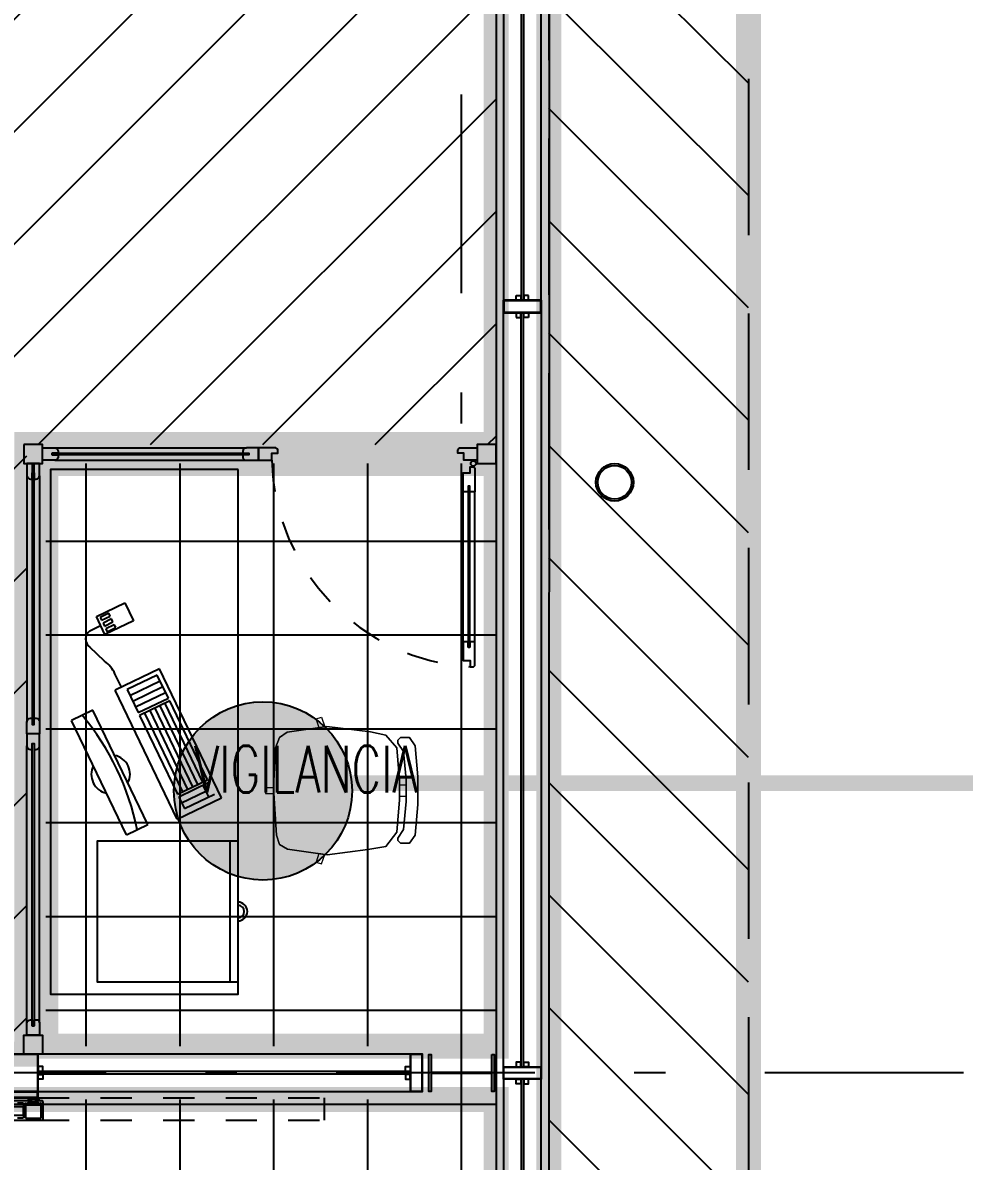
# Model space of a CAD drawing. Header units: millimetres. Extents: x -77 to 207, y -160 to 187.
# Drawn here: x -1.403 to 1.607, y 4.617 to 8.257 of the extents above; entities that cross this region are included whole.
import ezdxf
from ezdxf.enums import TextEntityAlignment as Align
from ezdxf.xclip import XClip

# ---------------------------------------------------------------- set-up
doc = ezdxf.new("R2010")
doc.units = ezdxf.units.MM
doc.header["$LTSCALE"] = 0.1
for name, pattern in [('X REF - ANELO INST bind$0$X REF - ANELO EXT$0$DASHED', [0.75, 0.5, -0.25]), ('X REF - ANELO INST bind$0$X REF - ANELO$0$DASHDOT2', [12.7, 6.35, -3.175, 0, -3.175]), ('X REF - ANELO INST bind$0$X REF - ANELO$0$DASHED', [0.75, 0.5, -0.25]), ('X REF - ANELO INST bind$0$X REF - ANELO$0$DASHED2', [0.375, 0.25, -0.125])]:
    doc.linetypes.add(name, pattern=pattern)
for name, color, linetype in [('C01 Foil blanco', 30, 'Continuous'), ('C02 PRY comun', 191, 'Continuous'), ('C03 PRY comun+papel kraft', 192, 'Continuous'), ('C08 CH trapezoidal', 148, 'Continuous'), ('X REF - ANELO INST bind$0$X REF - ANELO EXT$0$MET-COLUMNA METALICA', 7, 'Continuous'), ('X REF - ANELO INST bind$0$X REF - ANELO EXT$0$PROY-MEDIASOMBRA', 8, 'X REF - ANELO INST bind$0$X REF - ANELO EXT$0$DASHED'), ('X REF - ANELO INST bind$0$X REF - ANELO$0$A-VISTAS', 8, 'Continuous'), ('X REF - ANELO INST bind$0$X REF - ANELO$0$C-ALUMINIO', 8, 'Continuous'), ('X REF - ANELO INST bind$0$X REF - ANELO$0$C-METALICA', 8, 'Continuous'), ('X REF - ANELO INST bind$0$X REF - ANELO$0$E-MOBILIARIO', 8, 'Continuous'), ('X REF - ANELO INST bind$0$X REF - ANELO$0$MET-COLUMNA METALICA', 7, 'Continuous'), ('X REF - ANELO INST bind$0$X REF - ANELO$0$MET-EJE CABRIADAS', 8, 'X REF - ANELO INST bind$0$X REF - ANELO$0$DASHDOT2'), ('X REF - ANELO INST bind$0$X REF - ANELO$0$PROY', 8, 'X REF - ANELO INST bind$0$X REF - ANELO$0$DASHED'), ('X REF - ANELO INST bind$0$X REF - ANELO$0$R-NOMBRE LOCAL', 7, 'Continuous')]:
    doc.layers.add(name, color=color, linetype=linetype)
doc.styles.add('X REF - ANELO INST bind$0$X REF - ANELO$0$VAUX', font='romans.shx', dxfattribs={"width": 0.85})
pattern_1 = [(0, (0, 0), (0, 0.3), []), (90, (0, 0), (-0.3, 2e-17), [])]

# ---------------------------------------------------------------- blocks, each defined once
blk = doc.blocks.new('X REF - ANELO INST bind$0$X REF - ANELO$0$COL MET 20')
at = {"layer": 'X REF - ANELO INST bind$0$X REF - ANELO$0$MET-COLUMNA METALICA'}
blk.add_hatch(color=256, dxfattribs=at).paths.add_polyline_path([(-0.0971, -0.0036, -0.414214), (-0.0935, 0), (0.0935, 0, -0.414214), (0.0971, -0.0036), (0.0971, -0.0568), (0.1045, -0.0568), (0.1045, 0.0615), (0.0971, 0.0615), (0.0971, 0.0083, -0.414214), (0.0935, 0.0047), (-0.0935, 0.0047, -0.414214), (-0.0971, 0.0083), (-0.0971, 0.0615), (-0.1045, 0.0615), (-0.1045, -0.0568), (-0.0971, -0.0568)])
blk.add_lwpolyline([(-0.0971, -0.0568), (-0.1045, -0.0568), (-0.1045, 0.0615), (-0.0971, 0.0615), (-0.0971, 0.0083, 0.414214), (-0.0935, 0.0047), (0.0935, 0.0047, 0.414214), (0.0971, 0.0083), (0.0971, 0.0615), (0.1045, 0.0615), (0.1045, -0.0568), (0.0971, -0.0568), (0.0971, -0.0036, 0.414214), (0.0935, 0), (-0.0935, 0, 0.414214), (-0.0971, -0.0036)], format="xyb", close=True, dxfattribs=at)
blk = doc.blocks.new('X REF - ANELO INST bind$0$X REF - ANELO$0$Puerta Automatica')
at = {"layer": 'X REF - ANELO INST bind$0$X REF - ANELO$0$C-ALUMINIO', "color": 8, "linetype": 'X REF - ANELO INST bind$0$X REF - ANELO$0$DASHED2'}
for p, q in [((-1, 0.12, 0.0004), (-1.9162, 0.12, 0.0004)), ((-1.9162, 0.049, 0.0004), (-1.9162, 0.12, 0.0004)), ((-1, 0.049, 0.0004), (-1.9162, 0.049, 0.0004))]:
    blk.add_line(p, q, dxfattribs=at)
at = {"layer": 'X REF - ANELO INST bind$0$X REF - ANELO$0$C-ALUMINIO'}
for p, q in [((-1.0165, 0.1083, 0.0004), (-1.0145, 0.1103, 0.0004)), ((-1.0145, 0.1103, 0.0004), (-0.9963, 0.1103, 0.0004)), ((-0.9853, 0.1058, 0.0004), (-1.0056, 0.1143, 0.0004)), ((-1.0056, 0.1143, 0.0004), (-0.966, 0.1143, 0.0004)), ((-0.966, 0.1143, 0.0004), (-0.9853, 0.1058, 0.0004)), ((-0.9743, 0.1103, 0.0004), (-0.9, 0.1103, 0.0004)), ((-1.0165, 0.051, 0.0004), (-1.0165, 0.1083, 0.0004)), ((-1.0105, 0.1033, 0.0004), (-1.0095, 0.1043, 0.0004)), ((-1.0105, 0.056, 0.0004), (-1.0105, 0.1033, 0.0004)), ((-1.0095, 0.1043, 0.0004), (-1.0093, 0.1043, 0.0004)), ((-1.0093, 0.1043, 0.0004), (-1.0083, 0.1033, 0.0004)), ((-1.0083, 0.1033, 0.0004), (-1.0083, 0.0993, 0.0004)), ((-1.0053, 0.0963, 0.0004), (-0.9653, 0.0963, 0.0004)), ((-1.0006, 0.1058, 0.0004), (-0.97, 0.1058, 0.0004)), ((-1.0006, 0.1028, 0.0004), (-1.0006, 0.1058, 0.0004)), ((-0.97, 0.1028, 0.0004), (-1.0006, 0.1028, 0.0004)), ((-0.9963, 0.1063, 0.0004), (-1.0003, 0.1063, 0.0004)), ((-1.0003, 0.1023, 0.0004), (-0.9873, 0.1023, 0.0004)), ((-0.9873, 0.1023, 0.0004), (-0.9853, 0.1003, 0.0004)), ((-0.9853, 0.1003, 0.0004), (-0.9833, 0.1023, 0.0004)), ((-0.9833, 0.1023, 0.0004), (-0.9703, 0.1023, 0.0004)), ((-0.9703, 0.1063, 0.0004), (-0.9743, 0.1063, 0.0004)), ((-0.97, 0.1058, 0.0004), (-0.97, 0.1028, 0.0004)), ((-0.9623, 0.1033, 0.0004), (-0.9613, 0.1043, 0.0004)), ((-0.9623, 0.0993, 0.0004), (-0.9623, 0.1033, 0.0004)), ((-0.9613, 0.1043, 0.0004), (-0.961, 0.1043, 0.0004)), ((-0.961, 0.1043, 0.0004), (-0.96, 0.1033, 0.0004)), ((-0.96, 0.1033, 0.0004), (-0.96, 0.056, 0.0004)), ((-0.952, 0.1043, 0.0004), (-0.954, 0.1023, 0.0004)), ((-0.954, 0.1023, 0.0004), (-0.954, 0.057, 0.0004)), ((-0.9524, 0.0929, 0.0004), (-0.9527, 0.0929, 0.0004)), ((-0.9527, 0.0929, 0.0004), (-0.9527, 0.0637, 0.0004)), ((-0.8927, 0.0929, 0.0004), (-0.9524, 0.0929, 0.0004)), ((-0.934, 0.1043, 0.0004), (-0.952, 0.1043, 0.0004)), ((-1.0145, 0.049, 0.0004), (-1.0165, 0.051, 0.0004)), ((-0.9, 0.049, 0.0004), (-1.0145, 0.049, 0.0004)), ((-1.0095, 0.055, 0.0004), (-1.0105, 0.056, 0.0004)), ((-0.961, 0.055, 0.0004), (-1.0095, 0.055, 0.0004)), ((-0.96, 0.056, 0.0004), (-0.961, 0.055, 0.0004)), ((-0.954, 0.057, 0.0004), (-0.952, 0.055, 0.0004)), ((-0.9527, 0.0637, 0.0004), (-0.9524, 0.0637, 0.0004)), ((-0.9524, 0.0637, 0.0004), (-0.8927, 0.0637, 0.0004)), ((-0.952, 0.055, 0.0004), (-0.934, 0.055, 0.0004))]:
    blk.add_line(p, q, dxfattribs=at)
at = {"layer": 'X REF - ANELO INST bind$0$X REF - ANELO$0$C-ALUMINIO', "extrusion": (0, 0, -1)}
for centre, start, end in [((0.9963, 0.1083, -0.0004), 90, 270), ((0.9743, 0.1083, -0.0004), 269.9942, 90.0058)]:
    blk.add_arc(centre, 0.002, start, end, dxfattribs=at)
at = {"layer": 'X REF - ANELO INST bind$0$X REF - ANELO$0$C-ALUMINIO'}
for centre, radius, start, end in [((-0.9893, 0.116, 0.0004), 0.004, 0, 90), ((-1.0053, 0.0993, 0.0004), 0.003, 180, 270), ((-1.0003, 0.1043, 0.0004), 0.002, 90, 270), ((-0.9703, 0.1043, 0.0004), 0.002, 270, 90), ((-0.9653, 0.0993, 0.0004), 0.003, 270, 0)]:
    blk.add_arc(centre, radius, start, end, dxfattribs=at)
at = {"layer": 'X REF - ANELO INST bind$0$X REF - ANELO$0$C-METALICA'}
for p, q in [((-1, 0.14, 0.0004), (-0.8967, 0.14, 0.0004)), ((-1, 0.12, 0.0004), (-1, 0.14, 0.0004)), ((-0.8947, 0.12, 0.0004), (-1, 0.12, 0.0004)), ((-0.998, 0.138, 0.0004), (-0.8967, 0.138, 0.0004)), ((-0.998, 0.122, 0.0004), (-0.998, 0.138, 0.0004)), ((-0.8967, 0.122, 0.0004), (-0.998, 0.122, 0.0004))]:
    blk.add_line(p, q, dxfattribs=at)
at = {"layer": 'X REF - ANELO INST bind$0$X REF - ANELO$0$C-METALICA', "elevation": 0.0004}
for points in [[(-1, 0.26), (-0.9, 0.26), (-0.9, 0.14), (-1, 0.14)], [(-0.999, 0.259), (-0.901, 0.259), (-0.901, 0.141), (-0.999, 0.141)]]:
    blk.add_lwpolyline(points, close=True, dxfattribs=at)
blk = doc.blocks.new('X REF - ANELO INST bind$0$X REF - ANELO$0$SILLA ADM')
at = {"layer": 'X REF - ANELO INST bind$0$X REF - ANELO$0$E-MOBILIARIO', "linetype": 'Continuous', "lineweight": 9, "extrusion": (2.03692e-18, 1.74357e-05, -1)}
for p, q in [((-0.1944, 0.6706, 0.0011), (-0.221, 0.6527, 0.0011)), ((-0.221, 0.6527, 0.0011), (-0.1944, 0.6706, 0.0011)), ((-0.0956, 0.6796, 0.0011), (-0.1944, 0.6706, 0.0011)), ((-0.1944, 0.6706, 0.0011), (-0.0956, 0.6796, 0.0011)), ((-0.0066, 0.6796, 0.0011), (-0.0956, 0.6796, 0.0011)), ((-0.0956, 0.6796, 0.0011), (-0.0066, 0.6796, 0.0011)), ((0.0913, 0.6706, 0.0011), (-0.0066, 0.6796, 0.0011)), ((-0.0066, 0.6796, 0.0011), (0.0913, 0.6706, 0.0011)), ((0.1171, 0.6527, 0.0011), (0.0913, 0.6706, 0.0011)), ((0.0913, 0.6706, 0.0011), (0.1171, 0.6527, 0.0011)), ((-0.221, 0.6527, 0.0011), (-0.2211, 0.6239, 0.0011)), ((-0.2211, 0.6239, 0.0011), (-0.221, 0.6527, 0.0011)), ((-0.2211, 0.6239, 0.0011), (-0.2122, 0.6149, 0.0011)), ((-0.2122, 0.6149, 0.0011), (-0.2211, 0.6239, 0.0011)), ((-0.2033, 0.6149, 0.0011), (-0.1766, 0.6329, 0.0011)), ((-0.1766, 0.6329, 0.0011), (-0.2033, 0.6149, 0.0011)), ((-0.0823, 0.6203, 0.0011), (-0.1881, 0.6122, 0.0011)), ((-0.1881, 0.6122, 0.0011), (-0.0823, 0.6203, 0.0011)), ((-0.1766, 0.6329, 0.0011), (-0.0867, 0.6419, 0.0011)), ((-0.0867, 0.6419, 0.0011), (-0.1766, 0.6329, 0.0011)), ((-0.0867, 0.6419, 0.0011), (-0.0164, 0.6419, 0.0011)), ((-0.0164, 0.6419, 0.0011), (-0.0867, 0.6419, 0.0011)), ((-0.0217, 0.6203, 0.0011), (-0.0823, 0.6203, 0.0011)), ((-0.0823, 0.6203, 0.0011), (-0.0217, 0.6203, 0.0011)), ((-0.0692, 0.642, 0.0011), (-0.0692, 0.6207, 0.0011)), ((-0.0335, 0.6419, 0.0011), (-0.0692, 0.642, 0.0011)), ((-0.0692, 0.6207, 0.0011), (-0.0335, 0.6206, 0.0011)), ((-0.0335, 0.6206, 0.0011), (-0.0335, 0.6419, 0.0011)), ((0.0815, 0.6122, 0.0011), (-0.0217, 0.6203, 0.0011)), ((-0.0217, 0.6203, 0.0011), (0.0815, 0.6122, 0.0011)), ((-0.0164, 0.6419, 0.0011), (0.0726, 0.6329, 0.0011)), ((0.0726, 0.6329, 0.0011), (-0.0164, 0.6419, 0.0011)), ((0.0726, 0.6329, 0.0011), (0.1002, 0.6149, 0.0011)), ((0.1002, 0.6149, 0.0011), (0.0726, 0.6329, 0.0011)), ((0.1082, 0.6149, 0.0011), (0.1171, 0.6239, 0.0011)), ((0.1171, 0.6239, 0.0011), (0.1082, 0.6149, 0.0011)), ((0.1171, 0.6239, 0.0011), (0.1171, 0.6527, 0.0011)), ((0.1171, 0.6527, 0.0011), (0.1171, 0.6239, 0.0011)), ((-0.1881, 0.6122, 0.0011), (-0.2291, 0.5763, 0.0011)), ((-0.2291, 0.5763, 0.0011), (-0.1881, 0.6122, 0.0011)), ((-0.2122, 0.6149, 0.0011), (-0.2033, 0.6149, 0.0011)), ((-0.2033, 0.6149, 0.0011), (-0.2122, 0.6149, 0.0011)), ((0.1269, 0.5772, 0.0011), (0.0815, 0.6122, 0.0011)), ((0.0815, 0.6122, 0.0011), (0.1269, 0.5772, 0.0011)), ((0.1002, 0.6149, 0.0011), (0.1082, 0.6149, 0.0011)), ((0.1082, 0.6149, 0.0011), (0.1002, 0.6149, 0.0011)), ((-0.2291, 0.5763, 0.0011), (-0.2397, 0.5278, 0.0011)), ((-0.2397, 0.5278, 0.0011), (-0.2291, 0.5763, 0.0011)), ((0.1366, 0.5197, 0.0011), (0.1269, 0.5772, 0.0011)), ((0.1269, 0.5772, 0.0011), (0.1366, 0.5197, 0.0011)), ((-0.2397, 0.5278, 0.0011), (-0.2558, 0.3883, 0.0011)), ((-0.2558, 0.3883, 0.0011), (-0.2397, 0.5278, 0.0011)), ((0.1536, 0.3892, 0.0011), (0.1366, 0.5197, 0.0011)), ((0.1366, 0.5197, 0.0011), (0.1536, 0.3892, 0.0011)), ((-0.2861, 0.3712, 0.0011), (-0.255, 0.3813, 0.0011)), ((-0.2805, 0.3541, 0.0011), (-0.2861, 0.3712, 0.0011)), ((-0.2558, 0.3883, 0.0011), (-0.238, 0.2616, 0.0011)), ((-0.238, 0.2616, 0.0011), (-0.2558, 0.3883, 0.0011)), ((-0.255, 0.3813, 0.0011), (-0.2525, 0.3633, 0.0011)), ((0.1357, 0.2625, 0.0011), (0.1536, 0.3892, 0.0011)), ((0.1536, 0.3892, 0.0011), (0.1357, 0.2625, 0.0011)), ((0.1525, 0.3813, 0.0011), (0.15, 0.3631, 0.0011)), ((0.1833, 0.3711, 0.0011), (0.1525, 0.3813, 0.0011)), ((0.1777, 0.3541, 0.0011), (0.1833, 0.3711, 0.0011)), ((-0.2525, 0.3633, 0.0011), (-0.2805, 0.3541, 0.0011)), ((0.15, 0.3631, 0.0011), (0.1777, 0.3541, 0.0011)), ((-0.238, 0.2616, 0.0011), (-0.2211, 0.2364, 0.0011)), ((-0.2211, 0.2364, 0.0011), (-0.238, 0.2616, 0.0011)), ((0.1206, 0.2364, 0.0011), (0.1357, 0.2625, 0.0011)), ((0.1357, 0.2625, 0.0011), (0.1206, 0.2364, 0.0011)), ((-0.2211, 0.2364, 0.0011), (-0.1881, 0.2239, 0.0011)), ((-0.1881, 0.2239, 0.0011), (-0.2211, 0.2364, 0.0011)), ((-0.1881, 0.2239, 0.0011), (-0.0603, 0.218, 0.0011)), ((-0.0603, 0.218, 0.0011), (-0.1881, 0.2239, 0.0011)), ((-0.0603, 0.218, 0.0011), (0.0913, 0.2275, 0.0011)), ((0.0913, 0.2275, 0.0011), (-0.0603, 0.218, 0.0011)), ((0.0913, 0.2275, 0.0011), (0.1206, 0.2364, 0.0011)), ((0.1206, 0.2364, 0.0011), (0.0913, 0.2275, 0.0011)), ((-0.0425, 0.2184, 0.0011), (-0.0603, 0.218, 0.0011)), ((-0.0603, 0.218, 0.0011), (-0.0603, 0.1926, 0.0011)), ((-0.0603, 0.1926, 0.0011), (-0.0425, 0.1926, 0.0011)), ((-0.0425, 0.1926, 0.0011), (-0.0425, 0.2184, 0.0011))]:
    blk.add_line(p, q, dxfattribs=at)
blk = doc.blocks.new('X REF - ANELO INST bind$0$X REF - ANELO$0$comp')
at = {"layer": 'X REF - ANELO INST bind$0$X REF - ANELO$0$E-MOBILIARIO'}
for p, q in [((-375.9094, 423.7424), (-375.5431, 423.9184)), ((-375.5101, 423.8497), (-375.5431, 423.9184)), ((-375.8764, 423.6737), (-375.5101, 423.8497)), ((-375.3539, 423.8126), (-375.3091, 423.8599)), ((-375.2688, 423.8113), (-375.2115, 423.8388)), ((-375.2566, 423.8594), (-375.2401, 423.825)), ((-375.214, 423.8263), (-375.2231, 423.8219)), ((-375.2008, 423.7989), (-375.214, 423.8263)), ((-375.2115, 423.8388), (-375.1675, 423.7472)), ((-375.2247, 423.7197), (-375.2688, 423.8113)), ((-375.2506, 423.8087), (-375.2598, 423.8043)), ((-375.2598, 423.8043), (-375.2466, 423.7769)), ((-375.2374, 423.7813), (-375.2506, 423.8087)), ((-375.2323, 423.8175), (-375.2415, 423.8131)), ((-375.2415, 423.8131), (-375.2283, 423.7857)), ((-375.2191, 423.7901), (-375.2323, 423.8175)), ((-375.2283, 423.7857), (-375.2191, 423.7901)), ((-375.2231, 423.8219), (-375.2099, 423.7945)), ((-375.2099, 423.7945), (-375.2008, 423.7989)), ((-375.8588, 423.5806), (-375.4467, 423.7787)), ((-375.3784, 423.6367), (-375.4467, 423.7787)), ((-375.437, 423.7586), (-375.3942, 423.7792)), ((-375.2466, 423.7769), (-375.2374, 423.7813)), ((-375.9094, 423.7424), (-375.8764, 423.6737)), ((-375.445, 423.74), (-375.5183, 423.7048)), ((-375.4816, 423.7224), (-375.4354, 423.6262)), ((-375.4633, 423.7312), (-375.4171, 423.635)), ((-375.3988, 423.6438), (-375.445, 423.74)), ((-375.1675, 423.7472), (-375.2247, 423.7197)), ((-375.5274, 423.7004), (-375.7792, 423.5794)), ((-375.5197, 423.6844), (-375.7715, 423.5633)), ((-375.4812, 423.6042), (-375.5274, 423.7004)), ((-375.5183, 423.7048), (-375.472, 423.6086)), ((-375.4999, 423.7136), (-375.4537, 423.6174)), ((-375.512, 423.6683), (-375.7638, 423.5473)), ((-375.5043, 423.6523), (-375.7561, 423.5313)), ((-375.472, 423.6086), (-375.3988, 423.6438)), ((-375.7905, 423.4387), (-375.3784, 423.6367)), ((-375.4966, 423.6363), (-375.7484, 423.5153)), ((-375.4889, 423.6203), (-375.7407, 423.4992)), ((-375.8588, 423.5806), (-375.7905, 423.4387)), ((-375.7884, 423.575), (-375.825, 423.5573)), ((-375.7422, 423.4788), (-375.7884, 423.575)), ((-375.7792, 423.5794), (-375.733, 423.4832)), ((-375.733, 423.4832), (-375.4812, 423.6042)), ((-375.825, 423.5573), (-375.7788, 423.4612)), ((-375.8067, 423.5662), (-375.7693, 423.4883)), ((-375.7876, 423.4795), (-375.751, 423.4971))]:
    blk.add_line(p, q, dxfattribs=at)
for centre, radius, start, end in [((-376.0564, 424.5172), 0.8255, 281.4184, 309.9184), ((-375.283, 423.8408), 0.0323, 35.1957, 143.7409), ((-375.7156, 423.793), 0.0619, 63.8992, 167.4376), ((-375.441, 423.8765), 0.1079, 295.6684, 323.7409), ((-375.7156, 423.793), 0.0619, 243.383, 347.9539)]:
    blk.add_arc(centre, radius, start, end, dxfattribs=at)
blk = doc.blocks.new('X REF - ANELO INST bind$0$X REF - ANELO EXT')
at = {"layer": 'X REF - ANELO INST bind$0$X REF - ANELO EXT$0$MET-COLUMNA METALICA'}
for radius in [0.06, 0.054]:
    blk.add_circle((0.4894, 6.7879), radius, dxfattribs=at)
at = {"layer": 'X REF - ANELO INST bind$0$X REF - ANELO EXT$0$PROY-MEDIASOMBRA', "ltscale": 10}
blk.add_lwpolyline([(0.2793, 16.8873), (0.2792, -0.629), (5.2791, -0.629), (5.2792, 16.8873), (0.2793, 16.8873)], dxfattribs=at)
blk = doc.blocks.new('X REF - ANELO INST bind$0$X REF - ANELO$0$N Local')
at = {"layer": 'X REF - ANELO INST bind$0$X REF - ANELO$0$R-NOMBRE LOCAL', "lineweight": 0, "style": 'X REF - ANELO INST bind$0$X REF - ANELO$0$VAUX', "width": 0.85}
for p in [(6337.5718, -934.4549), (6337.5718, -934.7149)]:
    blk.add_attdef('NOMBRE', text='', height=0.1823, dxfattribs=at).set_placement(p, align=Align.CENTER)
blk = doc.blocks.new('X REF - ANELO INST bind$0$X REF - ANELO$0$PA 0.70')
at = {"layer": 'X REF - ANELO INST bind$0$X REF - ANELO$0$C-ALUMINIO', "color": 8}
for p, q in [((-3.7398, 24.28), (-3.2598, 24.28)), ((-3.7398, 24.242), (-3.2598, 24.242))]:
    blk.add_line(p, q, dxfattribs=at)
at = {"layer": 'X REF - ANELO INST bind$0$X REF - ANELO$0$C-ALUMINIO'}
for points in [[(-3.1593, 24.9344), (-3.1593, 24.8913, 0.502809), (-3.1593, 24.8913), (-3.1593, 24.8913), (-3.1593, 24.8913), (-3.1363, 24.8913), (-3.1363, 24.8717), (-3.1297, 24.8717, 0.418366), (-3.1193, 24.8821), (-3.1193, 24.9344), (-3.1593, 24.9344)], [(-3.7998, 24.257), (-3.8198, 24.257), (-3.8198, 24.2498, 0.387306), (-3.8127, 24.242), (-3.7398, 24.242), (-3.7398, 24.258), (-3.7573, 24.258), (-3.7573, 24.264), (-3.7398, 24.264), (-3.7398, 24.28), (-3.7998, 24.28), (-3.7998, 24.257), (-3.8198, 24.257)], [(-3.1998, 24.257), (-3.1798, 24.257), (-3.1798, 24.2498, -0.387306), (-3.1869, 24.242), (-3.2598, 24.242), (-3.2598, 24.258), (-3.2423, 24.258), (-3.2423, 24.264), (-3.2598, 24.264), (-3.2598, 24.28), (-3.1998, 24.28), (-3.1998, 24.257), (-3.1798, 24.257)], [(-3.1593, 24.2344), (-3.1593, 24.2775, -0.502809), (-3.1593, 24.2775), (-3.1593, 24.2775), (-3.1593, 24.2775), (-3.1363, 24.2775), (-3.1363, 24.2972), (-3.1297, 24.2972, -0.418366), (-3.1193, 24.2867), (-3.1193, 24.2344), (-3.1593, 24.2344)]]:
    blk.add_lwpolyline(points, format="xyb", dxfattribs=at)
blk.add_lwpolyline([(-3.7573, 24.264), (-3.7573, 24.258), (-3.2423, 24.258), (-3.2423, 24.264)], close=True, dxfattribs=at)
blk.add_circle((-3.1693, 24.247, 0.0003), 0.00857, dxfattribs=at)
at = {"layer": 'X REF - ANELO INST bind$0$X REF - ANELO$0$C-ALUMINIO', "color": 8, "linetype": 'X REF - ANELO INST bind$0$X REF - ANELO$0$DASHED2'}
blk.add_arc((-3.1453, 24.2157, -0.0003), 0.6758, 91.1884, 176.4998, dxfattribs=at)
blk = doc.blocks.new('X REF - ANELO INST bind$0$X REF - ANELO')
at = {"layer": 'X REF - ANELO INST bind$0$X REF - ANELO$0$A-VISTAS'}
for p, q in [((0.1114, 17.1705, 0.0039), (0.1104, 4.8148)), ((0.2803, 17.1705, 0.0039), (0.2793, -0.0852)), ((0.1104, 4.8148), (0.1104, 0.1486))]:
    blk.add_line(p, q, dxfattribs=at)
at = {"layer": 'X REF - ANELO INST bind$0$X REF - ANELO$0$C-ALUMINIO', "color": 8}
for p, q in [((-1.3018, 6.8984), (-0.6875, 6.8984)), ((-1.3001, 6.8584), (-0.6894, 6.8584)), ((-1.3896, 6.8106), (-1.3896, 6.0213)), ((-1.3496, 6.8087), (-1.3496, 6.0232)), ((-1.3896, 5.0577), (-1.3896, 5.9456)), ((-1.3496, 5.0596), (-1.3496, 5.9437))]:
    blk.add_line(p, q, dxfattribs=at)
at = {"layer": 'X REF - ANELO INST bind$0$X REF - ANELO$0$C-ALUMINIO'}
for points in [[(-1.3996, 6.9084), (-1.3996, 6.8484), (-1.3396, 6.8484), (-1.3396, 6.9084)], [(-1.3093, 6.8814), (-0.6799, 6.8814), (-0.6799, 6.8754), (-1.3093, 6.8754)], [(0.1104, 6.9084), (0.0504, 6.9084), (0.0504, 6.8484), (0.1104, 6.8484)], [(-1.3726, 6.8445), (-1.3726, 6.0137), (-1.3666, 6.0137), (-1.3666, 6.8445)], [(-1.3726, 5.0502), (-1.3726, 5.9531), (-1.3666, 5.9531), (-1.3666, 5.0502)]]:
    blk.add_lwpolyline(points, close=True, dxfattribs=at)
for points in [[(-1.3396, 6.8984), (-1.3018, 6.8984, -0.398972), (-1.2896, 6.8869), (-1.2896, 6.8814), (-1.3093, 6.8814), (-1.3093, 6.8754), (-1.2896, 6.8754), (-1.2896, 6.8688, -0.418366), (-1.3001, 6.8584), (-1.3396, 6.8584), (-1.3396, 6.8984)], [(-0.6496, 6.8984), (-0.6875, 6.8984, 0.398972), (-0.6996, 6.8869), (-0.6996, 6.8814), (-0.6799, 6.8814), (-0.6799, 6.8754), (-0.6996, 6.8754), (-0.6996, 6.8688, 0.418366), (-0.6892, 6.8584), (-0.6496, 6.8584), (-0.6496, 6.8984)], [(-1.3896, 6.8484), (-1.3896, 6.8106, 0.398972), (-1.3781, 6.7984), (-1.3726, 6.7984), (-1.3726, 6.8181), (-1.3666, 6.8181), (-1.3666, 6.7984), (-1.36, 6.7984, 0.418366), (-1.3496, 6.8089), (-1.3496, 6.8484), (-1.3896, 6.8484)], [(-1.3896, 5.9834), (-1.3896, 6.0213, -0.398972), (-1.3781, 6.0334), (-1.3726, 6.0334), (-1.3726, 6.0137), (-1.3666, 6.0137), (-1.3666, 6.0334), (-1.36, 6.0334, -0.418366), (-1.3496, 6.023), (-1.3496, 5.9834), (-1.3896, 5.9834)], [(-1.3896, 5.9834), (-1.3896, 5.9456, 0.398972), (-1.3781, 5.9334), (-1.3726, 5.9334), (-1.3726, 5.9531), (-1.3666, 5.9531), (-1.3666, 5.9334), (-1.36, 5.9334, 0.418366), (-1.3496, 5.9439), (-1.3496, 5.9834), (-1.3896, 5.9834)]]:
    blk.add_lwpolyline(points, format="xyb", dxfattribs=at)
at = {"layer": 'X REF - ANELO INST bind$0$X REF - ANELO$0$C-ALUMINIO', "elevation": -0.0001}
blk.add_lwpolyline([(-1.3896, 5.0198), (-1.3896, 5.0577, -0.398972), (-1.3781, 5.0698), (-1.3726, 5.0698), (-1.3726, 5.0502), (-1.3666, 5.0502), (-1.3666, 5.0698), (-1.36, 5.0698, -0.418366), (-1.3496, 5.0594), (-1.3496, 5.0198), (-1.3896, 5.0198)], format="xyb", dxfattribs=at)
blk.add_lwpolyline([(-1.3996, 4.9598), (-1.3996, 5.0198), (-1.3396, 5.0198), (-1.3396, 4.9598)], close=True, dxfattribs=at)
at = {"layer": 'X REF - ANELO INST bind$0$X REF - ANELO$0$C-METALICA'}
for p, q in [((0.1343, 9.7799), (0.1343, 7.3709)), ((0.1903, 9.7799), (0.1903, 7.3709)), ((0.1983, 9.7799), (0.1983, 7.3709)), ((0.2543, 7.3709), (0.2543, 9.7799)), ((0.2541, 7.3299), (0.1343, 7.3299)), ((0.1343, 4.9096), (0.1343, 7.3289)), ((0.1903, 4.9194), (0.1903, 7.3289)), ((0.1983, 4.9194), (0.1983, 7.3289)), ((0.2543, 7.3289), (0.2543, 4.9096)), ((-0.1645, 4.9598, -0.0011), (-1.454, 4.9598)), ((-0.1645, 4.9038, -0.0011), (-1.354, 4.9038)), ((-0.1645, 4.8958, -0.0011), (-1.354, 4.8958)), ((0.1343, 4.8891), (0.1343, 2.4709)), ((0.1903, 4.8794), (0.1903, 2.4709)), ((0.1983, 4.8794), (0.1983, 2.4709)), ((0.2543, 2.4709), (0.2543, 4.8891)), ((-1.454, 4.8398), (-0.1645, 4.8398, -0.0011))]:
    blk.add_line(p, q, dxfattribs=at)
for points in [[(0.2543, 7.3299), (0.1343, 7.3299), (0.1343, 7.3699), (0.2543, 7.3699)], [(0.2543, 7.3699), (0.1343, 7.3699), (0.1343, 7.3299), (0.2543, 7.3299)], [(0.2533, 7.3309), (0.1353, 7.3309), (0.1353, 7.3689), (0.2533, 7.3689)], [(0.2533, 7.3689), (0.1353, 7.3689), (0.1353, 7.3309), (0.2533, 7.3309)], [(0.1744, 7.3853), (0.1894, 7.3853), (0.1894, 7.3703), (0.1744, 7.3703)], [(0.2142, 7.3853), (0.1992, 7.3853), (0.1992, 7.3703), (0.2142, 7.3703)], [(0.1744, 7.3146), (0.1894, 7.3146), (0.1894, 7.3296), (0.1744, 7.3296)], [(0.2142, 7.3146), (0.1992, 7.3146), (0.1992, 7.3296), (0.2142, 7.3296)], [(-0.1645, 4.9598), (-0.1645, 4.8398), (-0.1245, 4.8398), (-0.1245, 4.9598)], [(-0.1635, 4.9588), (-0.1635, 4.8408), (-0.1255, 4.8408), (-0.1255, 4.9588)], [(-1.354, 4.9197), (-1.354, 4.9047), (-1.339, 4.9047), (-1.339, 4.9197)], [(-0.1645, 4.9197), (-0.1645, 4.9047), (-0.1795, 4.9047), (-0.1795, 4.9197)], [(0.2543, 4.8794), (0.1343, 4.8794), (0.1343, 4.9194), (0.2543, 4.9194)], [(0.2533, 4.8804), (0.1353, 4.8804), (0.1353, 4.9184), (0.2533, 4.9184)], [(0.1744, 4.9194), (0.1894, 4.9194), (0.1894, 4.9344), (0.1744, 4.9344)], [(0.2142, 4.9194), (0.1992, 4.9194), (0.1992, 4.9344), (0.2142, 4.9344)], [(-1.354, 4.88), (-1.354, 4.895), (-1.339, 4.895), (-1.339, 4.88)], [(-0.1645, 4.88), (-0.1645, 4.895), (-0.1795, 4.895), (-0.1795, 4.88)], [(0.1744, 4.8794), (0.1894, 4.8794), (0.1894, 4.8644), (0.1744, 4.8644)], [(0.2142, 4.8794), (0.1992, 4.8794), (0.1992, 4.8644), (0.2142, 4.8644)]]:
    blk.add_lwpolyline(points, close=True, dxfattribs=at)
at = {"layer": 'X REF - ANELO INST bind$0$X REF - ANELO$0$E-MOBILIARIO'}
blk.add_line((-0.7397, 5.1907), (-0.7397, 5.6407), dxfattribs=at)
for points in [[(-0.7147, 6.8288), (-1.3146, 6.8288), (-1.3146, 5.1516), (-0.7147, 5.1516)], [(-0.7147, 5.1907), (-0.7147, 5.6407), (-1.1647, 5.6407), (-1.1647, 5.1907)]]:
    blk.add_lwpolyline(points, close=True, dxfattribs=at)
for radius in [0.03, 0.02]:
    blk.add_arc((-0.7147, 5.4157), radius, 270, 90, dxfattribs=at)
at = {"layer": 'X REF - ANELO INST bind$0$X REF - ANELO$0$MET-EJE CABRIADAS'}
for p, q in [((0, -0.8271, -0.0011), (0, 30.2363, -0.0011)), ((1.6043, 4.8999), (-54.2799, 4.8999))]:
    blk.add_line(p, q, dxfattribs=at)
at = {"layer": 'X REF - ANELO INST bind$0$X REF - ANELO$0$PROY', "ltscale": 10}
blk.add_line((0.9169, 29.828, 0), (0.9169, -3.4331, 0), dxfattribs=at)
blk.add_blockref('X REF - ANELO INST bind$0$X REF - ANELO EXT', (0, 0))
ref = blk.add_blockref('X REF - ANELO INST bind$0$X REF - ANELO$0$N Local', (5069.5598, 753.5676, -0.0015), dxfattribs=dict(xscale=-0.7999999999999545, yscale=0.8000000000000114, zscale=0.8))
ref.add_attrib('NOMBRE', 'VIGILANCIA', dxfattribs={"layer": 'X REF - ANELO INST bind$0$X REF - ANELO$0$R-NOMBRE LOCAL', "lineweight": 0, "height": 0.15, "style": 'X REF - ANELO INST bind$0$X REF - ANELO$0$VAUX', "width": 0.7}).set_placement((-0.4976, 5.7957, -0.0015), align=Align.CENTER)
at = {"xscale": -1}
blk.add_blockref('X REF - ANELO INST bind$0$X REF - ANELO$0$Puerta Automatica', (-2.354, 4.6998, -0.0004), dxfattribs=at)
at = {"rotation": 180}
blk.add_blockref('X REF - ANELO INST bind$0$X REF - ANELO$0$COL MET 20', (0, 4.9022, -0.0011), dxfattribs=at)
at = {"layer": 'X REF - ANELO INST bind$0$X REF - ANELO$0$C-ALUMINIO', "rotation": 89.99999999999999}
blk.add_blockref('X REF - ANELO INST bind$0$X REF - ANELO$0$PA 0.70', (24.2848, 10.0177), dxfattribs=at)
at = {"layer": 'X REF - ANELO INST bind$0$X REF - ANELO$0$E-MOBILIARIO'}
for name, p, rotation in [('X REF - ANELO INST bind$0$X REF - ANELO$0$comp', (422.6712, 381.57, -0.0019), 89.99999999999999), ('X REF - ANELO INST bind$0$X REF - ANELO$0$SILLA ADM', (-0.8189, 5.7509, -0.0015), 270)]:
    blk.add_blockref(name, p, dxfattribs=dict(at, rotation=rotation))
blk = doc.blocks.new('X REF - ANELO INST bind')
ref = blk.add_blockref('X REF - ANELO INST bind$0$X REF - ANELO', (0, 0))
XClip(ref).set_block_clipping_path([(-76.9680737415, -24.7711317477), (92.9860355418, 61.1669630168)])

msp = doc.modelspace()

# ---------------------------------------------------------------- hatches: boundary and pattern name
at = {"layer": 'C01 Foil blanco'}
h = msp.add_hatch(dxfattribs=at)
h.set_pattern_fill('ANSI31', color=256, scale=0.08, style=0)
edge = h.paths.add_edge_path()
edge.add_line((-6.5537, 29.605), (-5.607, 29.605))
edge.add_line((-5.607, 29.605), (-5.607, 24.0344))
edge.add_line((-5.607, 24.0344), (-1.3657, 24.0344))
edge.add_line((-1.3657, 24.0344), (-1.3657, 22.0205))
edge.add_line((-1.3657, 22.0205), (0.1104, 22.0205))
edge.add_line((0.1104, 22.0205), (0.1104, 6.9084))
edge.add_line((0.1104, 6.9084), (-1.3896, 6.9084))
edge.add_line((-1.3896, 6.9084), (-1.3896, 4.9598))
edge.add_line((-1.3896, 4.9598), (-4.7023, 4.9598))
edge.add_line((-4.7023, 4.9598), (-4.7023, 0.0543))
edge.add_line((-4.7023, 0.0543), (-5.1976, 0.0543))
edge.add_line((-5.1976, 0.0543), (-5.1976, 0.1851))
edge.add_line((-5.1976, 0.1851), (-31.5253, 0.1851))
edge.add_line((-31.5253, 0.1851), (-31.5253, 29.2147))
edge.add_line((-31.5253, 29.2147), (-26.4226, 29.2147))
edge.add_line((-26.4226, 29.2147), (-26.4226, 29.605))
edge.add_line((-26.4226, 29.605), (-6.5537, 29.605))
at = {"layer": 'C02 PRY comun'}
h = msp.add_hatch(dxfattribs=at)
h.set_pattern_fill('_USER', color=256, scale=0.3, double=1, pattern_type=0)
h.set_pattern_definition(pattern_1)
h.paths.add_polyline_path([(-1.3296, 6.8484), (0.1104, 6.8484), (0.1104, 4.9848), (-1.3296, 4.9848)])
h = msp.add_hatch(color=256, dxfattribs=at)
edge = h.paths.add_edge_path()
edge.add_arc((-0.6349, 5.8012), 0.2848, 0, 360)
at = {"layer": 'C03 PRY comun+papel kraft'}
h = msp.add_hatch(dxfattribs=at)
h.set_pattern_fill('_USER', color=256, scale=0.3, double=1, pattern_type=0)
h.set_pattern_definition(pattern_1)
edge = h.paths.add_edge_path()
edge.add_line((-4.5573, 0.0848), (-4.5573, 4.8148))
edge.add_line((-4.5573, 4.8148), (0.1104, 4.8148))
edge.add_line((0.1104, 4.8148), (0.1104, 0.1486))
edge.add_line((0.1104, 0.1486), (-0.1349, 0.1486))
edge.add_line((-0.1349, 0.1486), (-0.1349, 0.0848))
edge.add_line((-0.1349, 0.0848), (-4.5573, 0.0848))
at = {"layer": 'C08 CH trapezoidal'}
h = msp.add_hatch(dxfattribs=at)
h.set_pattern_fill('LINE', color=256, scale=0.08, angle=135, style=0)
edge = h.paths.add_edge_path()
edge.add_line((-16.2141, -0.3851), (-16.2141, -3.4331))
edge.add_line((-16.2141, -3.4331), (0.9169, -3.4331))
edge.add_line((0.9169, -3.4331), (0.9169, 29.828))
edge.add_line((0.9169, 29.828), (0.2793, 29.828))
edge.add_line((0.2793, 29.828), (0.2792, -0.0852))
edge.add_line((0.2792, -0.0852), (-4.5898, -0.0852))
edge.add_line((-4.5898, -0.0852), (-4.5898, -0.3851))
edge.add_line((-4.5898, -0.3851), (-16.2141, -0.3851))

# ---------------------------------------------------------------- linework, layer by layer
at = {"layer": 'C01 Foil blanco', "const_width": 0.08, "elevation": 0}
msp.add_lwpolyline([(-6.5537, 29.605), (-6.5537, 29.605), (-5.607, 29.605), (-5.607, 24.0344), (-1.3657, 24.0344), (-1.3657, 22.0205), (0.1104, 22.0205), (0.1104, 6.9084), (-1.3896, 6.9084), (-1.3896, 4.9598), (-4.7023, 4.9598), (-4.7023, 0.0543), (-5.1976, 0.0543), (-5.1976, 0.1851), (-31.5253, 0.1851), (-31.5253, 0.1851), (-31.5253, 29.2147), (-31.5253, 29.2147), (-26.4226, 29.2147), (-26.4226, 29.605), (-6.5537, 29.605)], dxfattribs=at)
at = {"layer": 'C02 PRY comun'}
for points, const_width, elevation in [([(-1.3296, 6.8484), (0.1104, 6.8484), (0.1104, 4.9848), (-1.3296, 4.9848), (-1.3296, 6.8484)], 0.08, -0.0026), ([(-0.6556, 5.8264), (5.0292, 5.8264), (5.0292, 5.1229)], 0.05, -0.0045)]:
    msp.add_lwpolyline(points, dxfattribs=dict(at, const_width=const_width, elevation=elevation))
msp.add_circle((-0.6349, 5.8012, -0.0959), 0.2848, dxfattribs=at)
at = {"layer": 'C03 PRY comun+papel kraft', "const_width": 0.08, "elevation": -0.0014}
msp.add_lwpolyline([(-4.5573, 0.0848), (-4.5573, 4.8148), (0.1104, 4.8148), (0.1104, 0.1486), (-0.1349, 0.1486), (-0.1349, 0.0848), (-4.5573, 0.0848)], dxfattribs=at)
at = {"layer": 'C08 CH trapezoidal', "const_width": 0.08}
msp.add_lwpolyline([(-16.2141, -0.3851), (-16.2141, -3.4331), (0.9169, -3.4331), (0.9169, 29.828), (0.2793, 29.828), (0.2792, -0.0852), (-4.5898, -0.0852), (-4.5898, -0.3851), (-16.2141, -0.3851)], dxfattribs=at)

# ---------------------------------------------------------------- block references
msp.add_blockref('X REF - ANELO INST bind', (0, 0))

doc.saveas('drawing.dxf')
